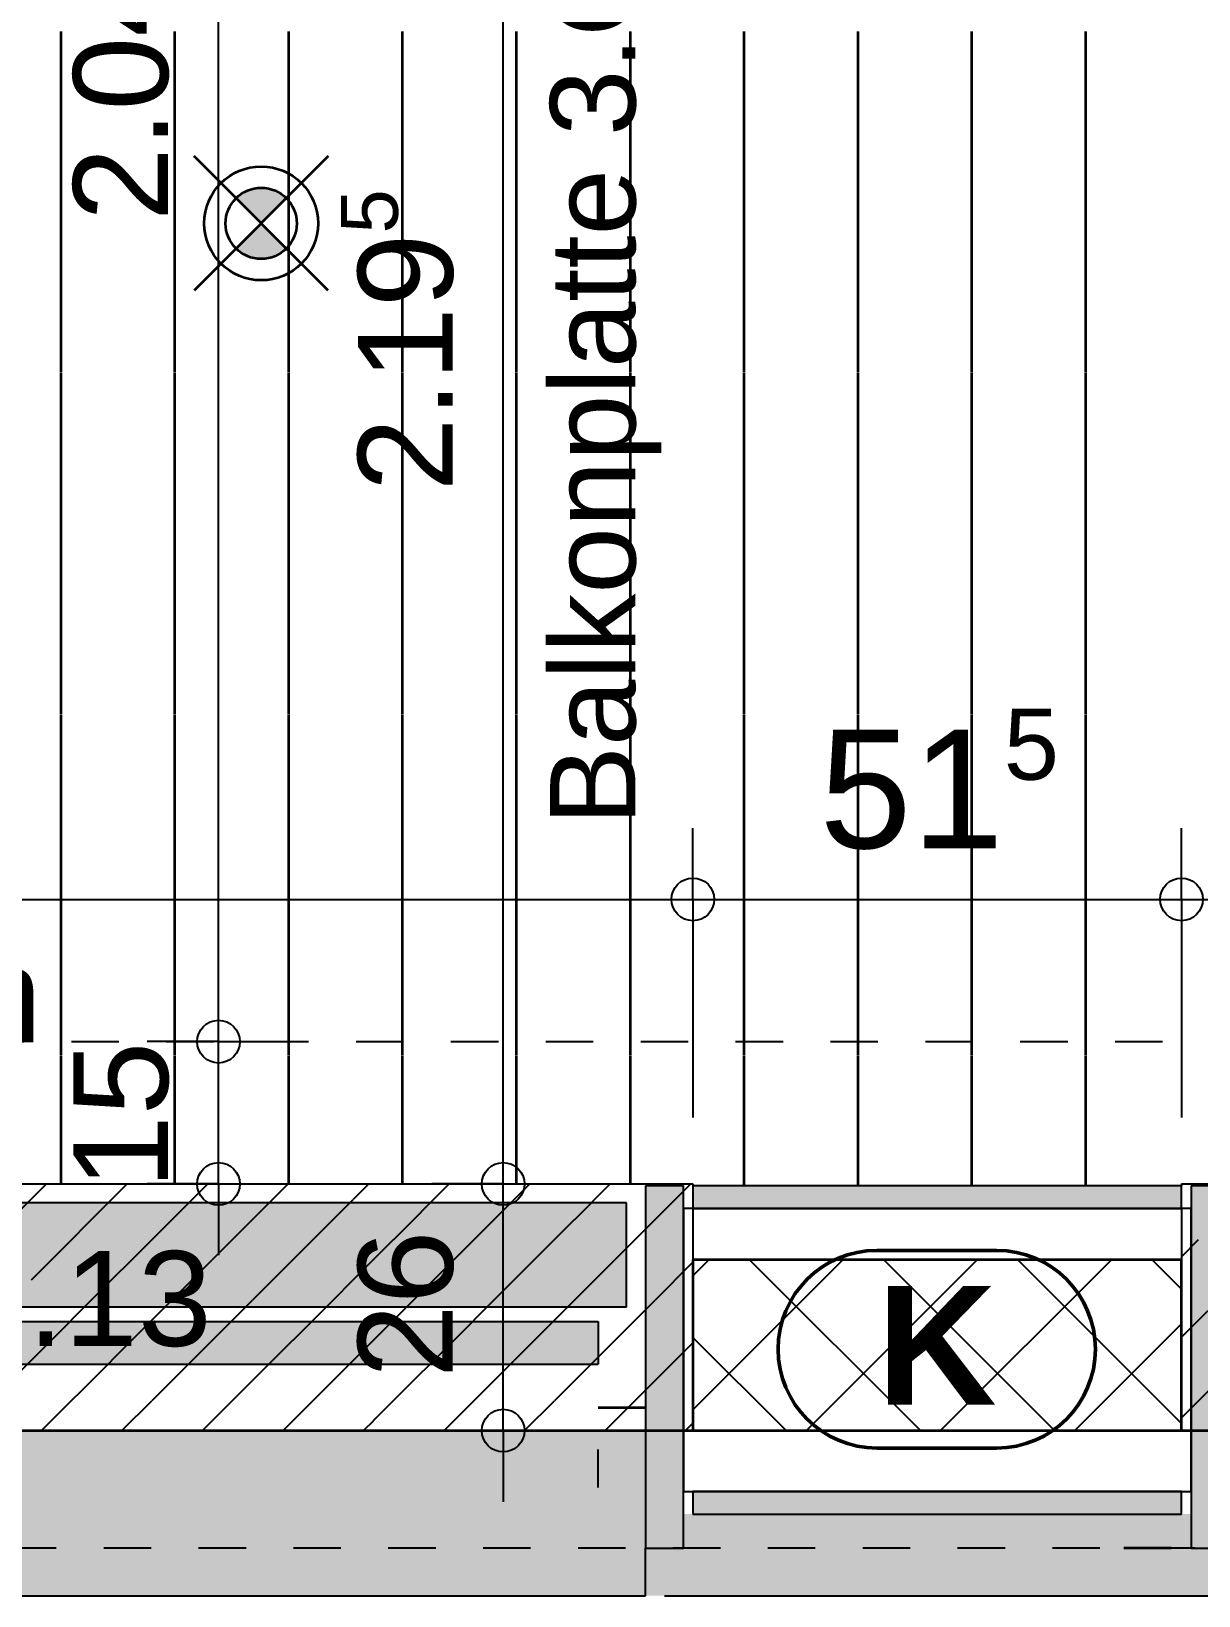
# Model space of a CAD drawing. Header units: centimetres. Extents: x 0.3 to 84.3, y 0.3 to 59.7.
# Drawn here: x 55.151 to 57.612, y 10.842 to 14.14 of the extents above; entities that cross this region are included whole.
import ezdxf

# ---------------------------------------------------------------- set-up
doc = ezdxf.new("R2010")
doc.units = ezdxf.units.CM
for name, pattern in [('AUSGEZOGEN', [0]), ('KURZGESTRICHELT', [0.25, 0.15, -0.1]), ('LINIE_17', [0.05, 0, -0.05]), ('PHANTOM', [63.5, 31.75, -6.35, 6.35, -6.35, 6.35, -6.35]), ('PUNKT', [6.35, 0, -6.35]), ('VERDECKT', [9.525, 6.35, -3.175])]:
    doc.linetypes.add(name, pattern=pattern)
for name, color, linetype, lineweight in [('Allgemein', 7, 'AUSGEZOGEN', 35), ('Ausbau Raeume', 7, 'AUSGEZOGEN', 35), ('Beton Ansicht', 7, 'AUSGEZOGEN', 25), ('Beton verdeckt vorne', 7, 'KURZGESTRICHELT', 25), ('Bodenplatte', 7, 'AUSGEZOGEN', 35), ('Decke', 7, 'AUSGEZOGEN', 35), ('Detailmasse', 7, 'AUSGEZOGEN', 25), ('Dichtung', 240, 'AUSGEZOGEN', 25), ('Entwaesserungsb._ Retentionb', 251, 'AUSGEZOGEN', 50), ('Holz Fassadenverkleidung', 7, 'AUSGEZOGEN', 35), ('Holzgelaender', 7, 'AUSGEZOGEN', 50), ('Konstruktion oben', 7, 'VERDECKT', 25), ('Metallbauarbeiten', 7, 'AUSGEZOGEN', 35), ('Rolladen', 7, 'AUSGEZOGEN', 25), ('Spengler', 7, 'AUSGEZOGEN', 35), ('Text Koten', 7, 'AUSGEZOGEN', 50), ('Text Werkplan Ausfuehrung', 7, 'AUSGEZOGEN', 50), ('Unterkonstruktion', 7, 'AUSGEZOGEN', 35), ('Vermassung Decke', 180, 'VERDECKT', 50), ('Wand Beton bewehrt', 7, 'AUSGEZOGEN', 35), ('Werkplan- Ausfuehrungsmasse', 7, 'AUSGEZOGEN', 25)]:
    doc.layers.add(name, color=color, linetype=linetype, lineweight=lineweight)
doc.layers.add('Elektro Apparate', color=7, linetype='AUSGEZOGEN', lineweight=35, true_color=0x656565)
doc.styles.add('ARIAL', font='ARIAL.TTF')

msp = doc.modelspace()

# ---------------------------------------------------------------- hatches: boundary and pattern name
at = {"layer": 'Allgemein', "linetype": 'AUSGEZOGEN', "lineweight": 25}
for points in [[(56.526, 10.9417), (56.526, 11.7057), (56.446, 11.7057), (56.446, 10.9417)], [(56.546, 11.6577), (57.576, 11.6577), (57.576, 11.7057), (56.546, 11.7057)], [(57.596, 11.7057), (57.596, 10.9417), (57.676, 10.9417), (57.676, 11.7057)], [(57.576, 11.0617), (56.546, 11.0617), (56.546, 11.0137), (57.576, 11.0137)]]:
    msp.add_hatch(color=32, dxfattribs=at).paths.add_polyline_path(points)
at = {"layer": 'Elektro Apparate', "linetype": 'AUSGEZOGEN', "lineweight": 35}
h = msp.add_hatch(color=40, dxfattribs=at)
h.paths.add_polyline_path([(55.583, 13.6817), (55.636, 13.7347), (55.689, 13.6817), (55.6828, 13.6761), (55.6527, 13.6616), (55.6193, 13.6616), (55.5892, 13.6761)], flags=16)
h.paths.add_polyline_path([(55.689, 13.7878), (55.636, 13.7347), (55.583, 13.7878), (55.5892, 13.7934), (55.6193, 13.8079), (55.6527, 13.8079), (55.6828, 13.7934)], flags=16)
at = {"layer": 'Holzgelaender', "linetype": 'AUSGEZOGEN', "lineweight": 25, "true_color": 0xe3e3e3}
msp.add_hatch(color=254, dxfattribs=at).paths.add_polyline_path([(50.416, 11.4197), (50.416, 11.3297), (56.346, 11.3297), (56.346, 11.4197)])
at = {"layer": 'Rolladen', "linetype": 'AUSGEZOGEN', "lineweight": 25, "true_color": 0xf2edfc}
msp.add_hatch(color=7, dxfattribs=at).paths.add_polyline_path([(56.406, 11.6697), (56.406, 11.4497), (50.356, 11.4497), (50.356, 11.6697)], flags=16)
at = {"layer": 'Spengler', "linetype": 'AUSGEZOGEN', "lineweight": 25, "true_color": 0xfafafa}
for points in [[(50.316, 11.1897), (50.316, 10.8417), (56.446, 10.8417), (56.446, 11.1897)], [(57.596, 11.0137), (56.526, 11.0137), (56.526, 10.9417), (56.446, 10.9417), (56.446, 10.8417), (57.676, 10.8417), (57.676, 10.9417), (57.596, 10.9417)]]:
    msp.add_hatch(color=7, dxfattribs=at).paths.add_polyline_path(points)

# ---------------------------------------------------------------- linework, layer by layer
at = {"layer": 'Allgemein', "color": 7, "linetype": 'AUSGEZOGEN', "lineweight": 25}
for p, q in [((56.526, 11.7057), (56.446, 11.7057)), ((56.446, 11.7057), (56.446, 11.5497)), ((56.526, 11.6577), (56.526, 11.7057)), ((57.576, 11.7057), (56.546, 11.7057)), ((56.546, 11.7057), (56.546, 11.6577)), ((57.576, 11.6577), (57.576, 11.7057)), ((57.596, 11.7057), (57.596, 11.6577)), ((57.676, 11.7057), (57.596, 11.7057)), ((56.526, 11.5497), (56.526, 11.6577)), ((56.546, 11.6577), (56.566, 11.6577)), ((56.566, 11.6577), (57.556, 11.6577)), ((57.556, 11.6577), (57.576, 11.6577)), ((57.596, 11.6577), (57.596, 11.5897)), ((57.596, 11.5897), (57.596, 11.0617)), ((56.446, 11.5497), (56.446, 10.9417)), ((56.526, 11.0617), (56.526, 11.5497)), ((56.526, 10.9417), (56.526, 11.0617)), ((56.566, 11.0617), (56.546, 11.0617)), ((56.546, 11.0617), (56.546, 11.0137)), ((57.556, 11.0617), (56.566, 11.0617)), ((57.576, 11.0617), (57.556, 11.0617)), ((57.576, 11.0137), (57.576, 11.0617)), ((57.596, 11.0617), (57.596, 10.9417)), ((56.546, 11.0137), (57.576, 11.0137)), ((56.446, 10.9417), (56.526, 10.9417)), ((57.596, 10.9417), (57.676, 10.9417))]:
    msp.add_line(p, q, dxfattribs=at)
at = {"layer": 'Ausbau Raeume', "color": 254, "linetype": 'AUSGEZOGEN', "lineweight": 35}
for p, q in [((55.2142, 13.4203), (55.2142, 14.1389)), ((55.4542, 13.4203), (55.4542, 14.1389)), ((55.6942, 13.4203), (55.6942, 14.1389)), ((55.9342, 13.4203), (55.9342, 14.1389)), ((56.1742, 13.4203), (56.1742, 14.1389)), ((56.4142, 13.4203), (56.4142, 14.1389)), ((56.6542, 13.4203), (56.6542, 14.1389)), ((56.8942, 13.4203), (56.8942, 14.1389)), ((57.1342, 13.4203), (57.1342, 14.1389)), ((57.3742, 13.4203), (57.3742, 14.1389)), ((55.2142, 12.7003), (55.2142, 13.4189)), ((55.4542, 12.7003), (55.4542, 13.4189)), ((55.6942, 12.7003), (55.6942, 13.4189)), ((55.9342, 12.7003), (55.9342, 13.4189)), ((56.1742, 12.7003), (56.1742, 13.4189)), ((56.4142, 12.7003), (56.4142, 13.4189)), ((56.6542, 12.7003), (56.6542, 13.4189)), ((56.8942, 12.7003), (56.8942, 13.4189)), ((57.1342, 12.7003), (57.1342, 13.4189)), ((57.3742, 12.7003), (57.3742, 13.4189)), ((55.2142, 11.9803), (55.2142, 12.6989)), ((55.4542, 11.9803), (55.4542, 12.6989)), ((55.6942, 11.9803), (55.6942, 12.6989)), ((55.9342, 11.9803), (55.9342, 12.6989)), ((56.1742, 11.9803), (56.1742, 12.6989)), ((56.4142, 11.9803), (56.4142, 12.6989)), ((56.6542, 11.9803), (56.6542, 12.6989)), ((56.8942, 11.9803), (56.8942, 12.6989)), ((57.1342, 11.9803), (57.1342, 12.6989)), ((57.3742, 11.9803), (57.3742, 12.6989)), ((55.2142, 11.7097), (55.2142, 11.9789)), ((55.4542, 11.7097), (55.4542, 11.9789)), ((55.6942, 11.7097), (55.6942, 11.9789)), ((55.9342, 11.7097), (55.9342, 11.9789)), ((56.1742, 11.7097), (56.1742, 11.9789)), ((56.4142, 11.7097), (56.4142, 11.9789)), ((56.6542, 11.7057), (56.6542, 11.9789)), ((56.8942, 11.7057), (56.8942, 11.9789)), ((57.1342, 11.7057), (57.1342, 11.9789)), ((57.3742, 11.7057), (57.3742, 11.9789))]:
    msp.add_line(p, q, dxfattribs=at)
at = {"layer": 'Beton Ansicht', "color": 7, "linetype": 'AUSGEZOGEN', "lineweight": 25}
for p, q in [((50.216, 11.7097), (56.546, 11.7097)), ((56.546, 11.7097), (56.546, 11.7057)), ((57.576, 11.7097), (57.576, 11.7057)), ((57.576, 11.7097), (63.236, 11.7097))]:
    msp.add_line(p, q, dxfattribs=at)
at = {"layer": 'Beton verdeckt vorne', "color": 7, "linetype": 'VERDECKT', "lineweight": 25}
for p, q in [((56.546, 11.7057), (56.546, 11.5497)), ((57.576, 11.6577), (57.576, 11.5497)), ((50.316, 11.1897), (56.446, 11.1897))]:
    msp.add_line(p, q, dxfattribs=at)
at = {"layer": 'Bodenplatte', "color": 92, "linetype": 'VERDECKT', "lineweight": 35, "true_color": 0x00c600}
msp.add_line((31.916, 11.1897), (63.756, 11.1897), dxfattribs=at)
at = {"layer": 'Decke', "color": 92, "linetype": 'PHANTOM', "lineweight": 35, "true_color": 0x00c600}
msp.add_line((31.916, 11.1897), (63.756, 11.1897), dxfattribs=at)
at = {"layer": 'Decke', "color": 92, "linetype": 'VERDECKT', "lineweight": 35, "true_color": 0x00c600}
msp.add_line((50.316, 11.1897), (56.446, 11.1897), dxfattribs=at)
at = {"layer": 'Detailmasse', "color": 253, "linetype": 'AUSGEZOGEN', "lineweight": 25, "true_color": 0xa0a0a0}
for p, q in [((55.546, 12.0097), (55.546, 16.0997)), ((55.546, 12.0097), (55.396, 12.0097)), ((55.546, 12.0097), (55.696, 12.0097)), ((55.546, 12.0097), (55.546, 12.0097)), ((55.546, 11.7097), (55.546, 12.0097)), ((55.546, 11.7097), (55.396, 11.7097)), ((55.546, 11.7097), (55.696, 11.7097)), ((55.546, 11.7097), (55.546, 11.7097)), ((55.546, 11.7097), (55.546, 11.5597))]:
    msp.add_line(p, q, dxfattribs=at)
for centre in [(55.546, 12.0097), (55.546, 11.7097)]:
    msp.add_circle(centre, 0.045, dxfattribs=at)
at = {"layer": 'Dichtung', "color": 21, "linetype": 'AUSGEZOGEN', "lineweight": 25, "true_color": 0xffa8a8}
for p, q in [((55.0668, 11.5927), (55.1838, 11.7097)), ((55.1516, 11.5078), (55.3535, 11.7097)), ((55.4486, 11.6351), (55.5232, 11.7097)), ((55.5335, 11.5503), (55.6929, 11.7097)), ((55.8304, 11.6776), (55.8626, 11.7097)), ((55.9153, 11.5927), (56.0323, 11.7097)), ((56.0002, 11.5078), (56.202, 11.7097)), ((56.2971, 11.6351), (56.3718, 11.7097)), ((56.382, 11.5503), (56.5415, 11.7097)), ((55.6183, 11.4654), (55.83, 11.6771)), ((55.2365, 11.423), (55.4482, 11.6347)), ((56.085, 11.423), (56.2967, 11.6347)), ((55.7032, 11.3806), (55.9149, 11.5923)), ((57.576, 11.5563), (57.6119, 11.5923)), ((55.3213, 11.3381), (55.533, 11.5498)), ((56.1699, 11.3381), (56.3816, 11.5498)), ((56.4668, 11.4654), (56.546, 11.5446)), ((55.788, 11.2957), (55.9997, 11.5074)), ((57.576, 11.3866), (57.6968, 11.5074)), ((55.4062, 11.2533), (55.6179, 11.465)), ((56.2547, 11.2533), (56.4664, 11.465)), ((55.0243, 11.2109), (55.2361, 11.4226)), ((55.8729, 11.2109), (56.0846, 11.4226)), ((57.576, 11.2169), (57.7816, 11.4226)), ((55.5123, 11.1897), (55.7027, 11.3801)), ((56.3609, 11.1897), (56.546, 11.3749)), ((55.1729, 11.1897), (55.3209, 11.3377)), ((56.0215, 11.1897), (56.1694, 11.3377)), ((55.682, 11.1897), (55.7876, 11.2953)), ((55.3426, 11.1897), (55.4058, 11.2529)), ((56.1912, 11.1897), (56.2543, 11.2529)), ((55.8518, 11.1897), (55.8724, 11.2104)), ((56.5306, 11.1897), (56.546, 11.2052))]:
    msp.add_line(p, q, dxfattribs=at)
at = {"layer": 'Elektro Apparate', "color": 40, "linetype": 'AUSGEZOGEN', "lineweight": 35}
for p, q in [((55.7774, 13.8762), (55.4946, 13.5933)), ((55.7774, 13.5933), (55.4946, 13.8762))]:
    msp.add_line(p, q, dxfattribs=at)
for radius in [0.12, 0.075]:
    msp.add_circle((55.636, 13.7347), radius, dxfattribs=at)
at = {"layer": 'Entwaesserungsb._ Retentionb', "color": 7, "linetype": 'LINIE_17', "lineweight": 25}
msp.add_line((32.436, 12.0097), (63.236, 12.0097), dxfattribs=at)
at = {"layer": 'Holz Fassadenverkleidung', "color": 7, "linetype": 'LINIE_17', "lineweight": 25}
msp.add_line((64.004, 10.9417), (31.668, 10.9417), dxfattribs=at)
at = {"layer": 'Holzgelaender', "color": 7, "linetype": 'AUSGEZOGEN', "lineweight": 25}
for p, q in [((50.416, 11.4197), (56.346, 11.4197)), ((56.346, 11.4197), (56.346, 11.3297)), ((50.416, 11.3297), (56.346, 11.3297))]:
    msp.add_line(p, q, dxfattribs=at)
at = {"layer": 'Konstruktion oben', "color": 7, "linetype": 'PUNKT', "lineweight": 35}
for p, q in [((56.446, 11.2377), (50.316, 11.2377)), ((64.004, 10.9417), (31.668, 10.9417))]:
    msp.add_line(p, q, dxfattribs=at)
at = {"layer": 'Metallbauarbeiten', "color": 7, "linetype": 'AUSGEZOGEN', "lineweight": 25}
msp.add_line((56.346, 11.0697), (56.346, 11.1497), dxfattribs=at)
at = {"layer": 'Rolladen', "color": 202, "linetype": 'PHANTOM', "lineweight": 25}
for p, q in [((56.406, 11.6697), (50.356, 11.6697)), ((56.406, 11.4497), (56.406, 11.6697)), ((56.406, 11.4497), (50.356, 11.4497))]:
    msp.add_line(p, q, dxfattribs=at)
at = {"layer": 'Spengler', "color": 7, "linetype": 'AUSGEZOGEN', "lineweight": 25}
for p, q in [((50.316, 11.1897), (56.446, 11.1897)), ((56.446, 10.8417), (56.446, 10.9417)), ((50.316, 10.8417), (56.446, 10.8417)), ((56.486, 10.8417), (57.636, 10.8417))]:
    msp.add_line(p, q, dxfattribs=at)
at = {"layer": 'Text Werkplan Ausfuehrung', "color": 92, "linetype": 'AUSGEZOGEN', "lineweight": 50, "true_color": 0x00b300}
for p, q in [((57.1861, 11.5697), (56.9339, 11.5697)), ((57.1861, 11.1531), (56.9339, 11.1531))]:
    msp.add_line(p, q, dxfattribs=at)
for centre, start, end in [((56.9339, 11.3614), 90, 270), ((57.1861, 11.3614), 270, 90)]:
    msp.add_arc(centre, 0.2083, start, end, dxfattribs=at)
at = {"layer": 'Unterkonstruktion', "color": 7, "linetype": 'AUSGEZOGEN', "lineweight": 25}
for p, q in [((56.546, 11.6577), (56.526, 11.6577)), ((56.526, 11.6577), (56.526, 11.5497)), ((56.566, 11.6577), (56.546, 11.6577)), ((57.556, 11.6577), (56.566, 11.6577)), ((57.576, 11.6577), (57.556, 11.6577)), ((57.596, 11.6577), (57.576, 11.6577)), ((57.596, 11.5897), (57.596, 11.6577)), ((57.596, 11.0617), (57.596, 11.5897)), ((56.526, 11.5497), (56.526, 11.0617)), ((56.546, 11.1897), (56.546, 11.5497)), ((56.546, 11.5497), (56.566, 11.5497)), ((56.566, 11.5497), (57.556, 11.5497)), ((57.556, 11.5497), (57.576, 11.5497)), ((57.576, 11.5497), (57.576, 11.1897)), ((56.566, 11.1897), (56.546, 11.1897)), ((57.556, 11.1897), (56.566, 11.1897)), ((57.576, 11.1897), (57.556, 11.1897)), ((56.526, 11.0617), (56.546, 11.0617)), ((56.546, 11.0617), (56.566, 11.0617)), ((56.566, 11.0617), (57.556, 11.0617)), ((57.556, 11.0617), (57.576, 11.0617)), ((57.576, 11.0617), (57.596, 11.0617))]:
    msp.add_line(p, q, dxfattribs=at)
at = {"layer": 'Vermassung Decke', "color": 92, "linetype": 'AUSGEZOGEN', "lineweight": 25, "true_color": 0x00c600}
for p, q in [((56.146, 11.7097), (56.146, 16.0997)), ((56.146, 11.7097), (55.996, 11.7097)), ((56.146, 11.7097), (56.296, 11.7097)), ((56.146, 11.7097), (56.146, 11.7097)), ((56.146, 11.1897), (55.996, 11.1897)), ((56.146, 11.1897), (56.296, 11.1897)), ((56.146, 11.1897), (56.146, 11.1897)), ((56.146, 11.1897), (56.146, 11.0397))]:
    msp.add_line(p, q, dxfattribs=at)
msp.add_lwpolyline([(56.146, 11.1897), (56.146, 11.42), (56.146, 11.42), (56.146, 11.7097)], dxfattribs=at)
for centre in [(56.146, 11.7097), (56.146, 11.1897)]:
    msp.add_circle(centre, 0.045, dxfattribs=at)
at = {"layer": 'Wand Beton bewehrt', "color": 7, "linetype": 'AUSGEZOGEN', "lineweight": 35}
for p, q in [((56.566, 11.5497), (56.546, 11.5497)), ((56.546, 11.5497), (56.546, 11.1897)), ((57.556, 11.5497), (56.566, 11.5497)), ((57.576, 11.5497), (57.556, 11.5497)), ((57.576, 11.1897), (57.576, 11.5497)), ((56.546, 11.1897), (56.566, 11.1897)), ((56.566, 11.1897), (57.556, 11.1897)), ((57.556, 11.1897), (57.576, 11.1897))]:
    msp.add_line(p, q, dxfattribs=at)
at = {"layer": 'Wand Beton bewehrt', "color": 7, "linetype": 'AUSGEZOGEN', "lineweight": 25}
for p, q in [((56.546, 11.5163), (56.5794, 11.5497)), ((56.546, 11.2335), (56.8623, 11.5497)), ((57.0254, 11.1897), (56.6654, 11.5497)), ((56.7851, 11.1897), (57.1451, 11.5497)), ((57.3082, 11.1897), (56.9482, 11.5497)), ((57.068, 11.1897), (57.428, 11.5497)), ((57.576, 11.2048), (57.2311, 11.5497)), ((57.576, 11.4876), (57.5139, 11.5497)), ((57.3508, 11.1897), (57.576, 11.4149)), ((56.7425, 11.1897), (56.546, 11.3863))]:
    msp.add_line(p, q, dxfattribs=at)
at = {"layer": 'Werkplan- Ausfuehrungsmasse', "color": 7, "linetype": 'AUSGEZOGEN', "lineweight": 25}
for p, q in [((56.546, 12.3097), (56.546, 12.4597)), ((57.576, 12.3097), (57.576, 12.4597)), ((50.216, 12.3097), (56.546, 12.3097)), ((56.546, 12.3097), (56.546, 12.1597)), ((56.546, 12.3097), (57.576, 12.3097)), ((57.576, 12.3097), (57.576, 12.1597)), ((57.576, 12.3097), (63.236, 12.3097))]:
    msp.add_line(p, q, dxfattribs=at)
for points in [[(56.546, 12.3097), (56.546, 12.0149), (56.546, 12.0149), (56.546, 11.8497)], [(57.576, 12.3097), (57.576, 11.9999), (57.576, 11.9999), (57.576, 11.8497)]]:
    msp.add_lwpolyline(points, dxfattribs=at)
for centre in [(56.546, 12.3097), (57.576, 12.3097)]:
    msp.add_circle(centre, 0.045, dxfattribs=at)

# ---------------------------------------------------------------- texts
at = {"layer": 'Detailmasse', "color": 253, "linetype": 'AUSGEZOGEN', "lineweight": 35, "true_color": 0xa0a0a0, "char_height": 0.2, "width": 0.1, "attachment_point": 7, "rotation": 90, "style": 'ARIAL'}
for s, insert in [('2.04', (55.4426, 13.7396)), ('15', (55.4426, 11.6991))]:
    msp.add_mtext(s, dxfattribs=dict(at, insert=insert))
at = {"layer": 'Text Koten', "color": 7, "linetype": 'AUSGEZOGEN', "lineweight": 35, "insert": (52.8295, 11.3654), "char_height": 0.2, "width": 0.1, "attachment_point": 7, "style": 'ARIAL'}
msp.add_mtext('ok\\~r.\\~Br.\\~:\\~+8.14/+8.13', dxfattribs=at)
at = {"layer": 'Text Werkplan Ausfuehrung', "color": 92, "linetype": 'AUSGEZOGEN', "lineweight": 50, "true_color": 0x00b300, "insert": (56.9339, 11.2447), "char_height": 0.25, "width": 0.125, "attachment_point": 7, "style": 'ARIAL'}
msp.add_mtext('\\fArial|i0|b1|c0|p0;K', dxfattribs=at)
at = {"layer": 'Vermassung Decke', "color": 92, "linetype": 'AUSGEZOGEN', "lineweight": 35, "true_color": 0x00c600, "attachment_point": 7, "rotation": 90, "style": 'ARIAL'}
for s, insert, char_height, width in [('Balkonplatte\\~3.OG', (56.4792, 12.4652), 0.18, 0.09), ('5', (55.9259, 13.7134), 0.12, 0.06), ('2.19', (56.0426, 13.1696), 0.2, 0.1), ('26', (56.0426, 11.3008), 0.2, 0.1)]:
    msp.add_mtext(s, dxfattribs=dict(at, insert=insert, char_height=char_height, width=width))
at = {"layer": 'Werkplan- Ausfuehrungsmasse', "color": 7, "linetype": 'AUSGEZOGEN', "lineweight": 50, "attachment_point": 7, "style": 'ARIAL'}
for s, insert, char_height, width in [('5', (57.2012, 12.5598), 0.15, 0.075), ('51', (56.8127, 12.414), 0.25, 0.125)]:
    msp.add_mtext(s, dxfattribs=dict(at, insert=insert, char_height=char_height, width=width))
at = {"layer": 'Werkplan- Ausfuehrungsmasse', "color": 7, "linetype": 'AUSGEZOGEN', "lineweight": 35, "insert": (54.1488, 12.0055), "char_height": 0.2, "width": 0.1, "attachment_point": 7, "style": 'ARIAL'}
msp.add_mtext('2.48\\~roh', dxfattribs=at)

doc.saveas('drawing.dxf')
